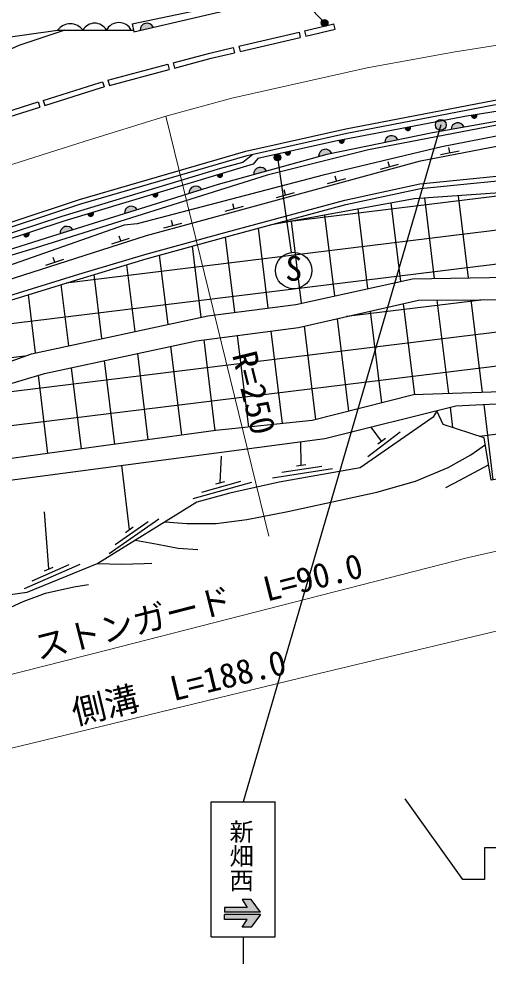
# Model space of a CAD drawing. Units: millimetres at full size, sheet at 1:1000; details may follow other scales. Extents: x 40000 to 680000, y 20000 to 380000.
# Drawn here: x 316899 to 351700, y 235071 to 305738 of the extents above; entities that cross this region are included whole.
import ezdxf
from ezdxf.enums import TextEntityAlignment as Align

# ---------------------------------------------------------------- set-up
doc = ezdxf.new("R2010")
doc.units = ezdxf.units.MM
doc.header["$LTSCALE"] = 1000
doc.linetypes.add('CHAIN', pattern=[18.5, 12, -1.5, 3.5, -1.5])
for name, color, linetype, lineweight in [('M-BGD', 7, 'Continuous', 25), ('M-BGD-EXST', 7, 'Continuous', 25), ('M-BMK', 2, 'CHAIN', 13), ('M-STR-HTXT', 7, 'Continuous', 13), ('M-STR-STRC', 7, 'Continuous', 25)]:
    doc.layers.add(name, color=color, linetype=linetype, lineweight=lineweight)
doc.styles.add('@ＭＳ ゴシック', font='')
doc.styles.add('ＭＳ ゴシック', font='')
doc.styles.get('@ＭＳ ゴシック').set_extended_font_data('@MS Gothic')
doc.styles.get('ＭＳ ゴシック').set_extended_font_data('MS Gothic')

msp = doc.modelspace()

# ---------------------------------------------------------------- hatches: boundary and pattern name
at = {"layer": 'M-BGD'}
for points in [[(325861, 304909), (326826, 305134, 0.82183)], [(350808, 298661), (350412, 298598, 0.4608), (350647, 298397, 0.4608)], [(345892, 297753), (345497, 297678, 0.4608), (345738, 297485, 0.4608)], [(348891, 297560), (349867, 297731, 0.82183)], [(340980, 296819), (340585, 296744, 0.4608), (340826, 296551, 0.4608)], [(344957, 296793), (343986, 296594, -0.82183)], [(340059, 295787), (339088, 295587, -0.82183)], [(336997, 295943), (336605, 295854, 0.4608), (336853, 295669, 0.4608)], [(335234, 294477), (334280, 294212, -0.82183)], [(331573, 294185), (331958, 294301, -0.4608), (331833, 294018, -0.4608)], [(330428, 293102), (329482, 292807, -0.82183)], [(326786, 292741), (327171, 292857, -0.4608), (327046, 292574, -0.4608)], [(325655, 291610), (324710, 291314, -0.82183)], [(321999, 291298), (322384, 291414, -0.4608), (322259, 291131, -0.4608)], [(317617, 289904), (317236, 289778, 0.4608), (317500, 289618, 0.4608)], [(320883, 290118), (319938, 289822, -0.82183)]]:
    msp.add_hatch(color=256, dxfattribs=at).paths.add_polyline_path(points)
at = {"layer": 'M-BGD-EXST'}
for points in [[(339749, 305574, -1), (339309, 305334, -0.41421), (339409, 305674, -0.41421)], [(336263, 295605, -1), (335823, 295366, -0.41421), (335923, 295705, -0.41421)]]:
    msp.add_hatch(color=256, dxfattribs=at).paths.add_polyline_path(points)
at = {"layer": 'M-STR-STRC'}
for points in [[(347796, 297683, -0.41421), (347919, 298235, -0.41421), (348471, 298113, -1)], [(332106, 239925), (332106, 239564), (334770, 239563), (334101, 240500), (333420, 240500), (333790, 239925)], [(334770, 239388), (334101, 238452), (333420, 238451), (333790, 239027), (332107, 239026), (332106, 239388)]]:
    msp.add_hatch(color=256, dxfattribs=at).paths.add_polyline_path(points)

# ---------------------------------------------------------------- linework, layer by layer
at = {"layer": 'M-BGD'}
for p, q in [((325272, 305380), (337731, 308005)), ((325407, 304803), (337873, 307710)), ((325272, 305380), (325407, 304803)), ((338040, 304869), (340219, 305382)), ((340311, 304993), (340219, 305382)), ((333173, 303723), (337634, 304773)), ((337634, 304773), (337726, 304384)), ((338040, 304869), (338131, 304480)), ((338131, 304480), (340311, 304993)), ((333265, 303333), (337726, 304384)), ((332767, 303627), (332859, 303238)), ((333173, 303723), (333265, 303333)), ((328312, 302492), (328416, 302106)), ((323482, 301202), (327918, 302387)), ((323585, 300816), (328021, 302000)), ((327918, 302387), (328021, 302000)), ((323087, 301097), (323190, 300711)), ((323482, 301202), (323585, 300816)), ((318685, 299716), (318805, 299334)), ((313910, 298207), (318308, 299597)), ((314036, 297828), (318429, 299215)), ((318308, 299597), (318429, 299215)), ((348799, 295846), (348728, 296214)), ((348112, 295713), (349486, 295979)), ((343660, 294623), (345011, 294990)), ((344336, 294807), (344237, 295169)), ((340415, 293742), (340317, 294104)), ((339740, 293558), (341091, 293925)), ((335957, 292531), (337308, 292898)), ((336632, 292714), (336534, 293076)), ((355331, 292988), (336790, 290711)), ((350187, 286562), (349440, 292649)), ((332164, 291499), (333514, 291867)), ((332839, 291683), (332740, 292045)), ((345181, 286306), (344467, 292121)), ((347673, 286520), (346941, 292483)), ((340275, 285233), (339541, 291216)), ((342728, 285770), (342004, 291669)), ((355598, 290502), (320385, 286178)), ((327611, 290260), (328962, 290628)), ((328287, 290444), (328188, 290805)), ((337822, 284697), (337077, 290764)), ((335348, 284338), (334623, 290240)), ((323757, 289082), (325090, 289513)), ((324424, 289298), (324308, 289654)), ((332868, 284017), (332185, 289581)), ((330394, 283655), (329748, 288912)), ((355864, 288016), (308304, 282176)), ((318881, 287513), (320214, 287940)), ((319548, 287727), (319433, 288084)), ((327940, 283126), (327312, 288244)), ((325486, 282598), (324880, 287538)), ((323032, 282070), (322451, 286807)), ((320578, 281541), (320023, 286067)), ((318124, 281013), (317596, 285320)), ((351328, 284940), (341156, 283691)), ((348721, 277987), (347871, 284915)), ((351230, 278071), (350387, 284933)), ((343767, 277305), (342934, 284097)), ((346213, 277903), (345384, 284656)), ((341325, 276685), (340483, 283538)), ((356398, 283044), (312720, 277681)), ((338882, 276064), (338033, 282979)), ((331427, 275238), (330600, 281976)), ((333914, 275502), (333079, 282296)), ((336400, 275764), (335559, 282616)), ((328950, 274903), (328140, 281495)), ((317308, 280763), (298802, 278491)), ((356665, 280558), (301521, 273787)), ((326472, 274567), (325686, 280967)), ((321517, 273897), (320778, 279912)), ((323995, 274232), (323232, 280440)), ((319039, 273561), (318329, 279348)), ((352025, 271596), (351339, 277183)), ((349030, 275474), (348846, 276974)), ((342741, 273332), (345129, 275147)), ((343753, 274478), (342969, 275509)), ((355550, 275383), (351006, 274825)), ((337795, 272688), (337775, 274423)), ((343475, 274266), (344032, 274690)), ((331799, 271395), (331893, 273353)), ((325068, 267910), (324522, 272681)), ((335664, 271749), (340110, 272442)), ((336359, 272161), (339323, 272623)), ((337449, 272634), (338141, 272742)), ((329795, 270208), (334127, 271427)), ((330436, 270700), (333324, 271513)), ((331462, 271301), (332136, 271490)), ((319112, 265001), (318784, 269238)), ((323563, 266134), (327258, 268701)), ((324008, 266808), (326471, 268520)), ((324781, 267711), (325356, 268110)), ((317290, 263552), (321415, 265350)), ((317857, 264127), (320607, 265325)), ((318792, 264861), (319433, 265141)), ((349769, 241989), (345492, 247958))]:
    msp.add_line(p, q, dxfattribs=at)
for points in [[(297927, 305274), (304683, 304675), (314997, 304259), (319753, 304920), (325380, 304920)], [(320299, 304920), (316877, 303787), (314228, 302595)], [(328312, 302492), (331037, 303220), (332767, 303627)], [(328416, 302106), (331135, 302832), (332859, 303238)], [(276632, 277005), (297082, 284197), (306393, 287412), (321381, 292377), (333705, 295961), (341110, 297618), (352014, 299716), (361302, 301130), (367085, 301808), (374144, 302417), (384535, 302930), (393202, 303042), (393428, 303036)], [(276758, 276698), (297191, 283883), (306499, 287098), (321479, 292060), (333788, 295639), (341178, 297294), (352070, 299389), (361346, 300801), (367118, 301478), (374167, 302087), (384545, 302599), (393199, 302710), (393428, 302704)], [(278459, 272742), (279999, 272273), (284429, 272529), (287631, 273669), (292087, 275973), (298077, 278209), (309973, 282823), (312483, 283745), (321418, 286496), (326306, 287967), (332341, 289624), (341109, 291990), (346625, 293198), (355534, 294073), (365406, 296635), (372437, 299090), (373957, 300655), (381564, 301051), (391258, 301301), (396185, 301400), (409296, 301009), (412623, 300717)], [(370637, 301242), (367705, 300173), (364890, 299519), (358608, 298829), (352164, 297852), (342792, 296048), (335280, 294165), (318174, 288799), (307885, 285712), (291112, 279734), (288189, 276217), (285387, 274701)], [(318685, 299716), (322900, 301047), (323087, 301097)], [(370637, 301242), (367297, 300905), (355758, 299456), (349910, 298517), (340326, 296695), (334592, 295399), (334244, 294991)], [(369573, 300854), (365139, 299887), (361630, 299555), (354044, 298464), (347512, 297318), (339696, 295712), (331643, 293482), (319300, 289623), (304553, 284998), (291001, 280051), (287897, 276448), (284626, 274711)], [(318805, 299334), (323012, 300663), (323190, 300711)], [(278287, 273158), (280041, 272625), (284359, 272874), (287492, 273990), (291945, 276292), (297953, 278535), (309850, 283149), (312372, 284076), (321317, 286830), (326210, 288302), (332249, 289960), (341026, 292329), (346571, 293542), (355473, 294417), (365304, 296969)], [(353147, 297240), (348209, 296269), (339430, 294184), (326792, 290873), (325648, 290580), (324691, 290471), (307876, 284579), (298677, 281328), (291608, 278491), (289728, 277767), (288450, 275844), (285387, 274701), (283607, 274724)], [(290380, 280673), (287230, 276685), (281796, 273743), (285643, 274034), (289038, 275212), (289982, 276644), (304983, 282858), (321105, 288025), (326332, 289713), (333592, 291690), (346622, 295230), (353061, 296476)], [(276886, 276386), (287106, 279928), (299030, 284210), (320095, 291147), (331846, 294691), (333482, 295136), (334202, 295732)], [(334244, 294991), (320217, 290760), (299162, 283826), (290380, 280673)], [(355289, 293382), (352511, 292854), (346155, 292431), (335475, 290470)], [(278768, 267961), (287683, 268797), (300314, 274629), (317820, 280948), (330878, 283759), (337394, 284603), (346039, 286494), (356010, 286657)], [(317485, 263263), (314311, 262820), (309429, 262855), (304890, 263900), (298698, 266509), (297932, 267621), (289196, 267812), (300806, 273536), (312134, 277506), (318778, 279482), (330051, 281905), (337592, 282878), (346477, 284905), (355529, 284970), (356191, 284970)], [(298525, 266760), (315070, 271438), (339546, 274656), (349260, 277078), (352730, 277254), (355290, 275393), (357319, 275315), (370068, 278299), (374148, 279608), (377661, 279328), (381844, 280055), (401428, 280699), (409744, 280556), (408955, 279063), (407144, 276970), (406751, 275131), (387914, 275205), (381022, 275344), (374935, 275323), (351868, 271570), (351357, 274711), (348304, 275712), (347831, 276721)], [(356911, 278262), (346104, 277899), (338616, 275997), (331481, 275246), (319189, 273581), (314528, 272931), (301782, 269543), (297932, 267621)], [(347831, 276721), (347564, 276257), (342165, 272500), (336161, 271424), (332518, 270605), (330063, 269948), (322731, 265411), (317485, 263263)], [(327710, 268492), (329324, 268376), (331495, 268367), (333773, 268676), (336812, 269263), (343391, 270692), (346262, 271511), (348684, 272518), (350361, 273446), (351435, 274229)], [(348518, 271027), (349550, 271575), (351680, 272726)], [(325528, 267142), (327159, 266827), (328687, 266548), (330151, 266445)], [(322731, 265411), (324491, 265363), (326169, 265400), (326737, 265419)], [(314392, 261060), (315650, 261864), (317206, 262587), (318861, 263215), (320962, 263669), (322044, 263854)], [(353066, 244341), (351373, 244341), (351373, 241989), (349769, 241989)]]:
    msp.add_lwpolyline(points, dxfattribs=at)
for centre, radius, start, end in [((320694, 304206), 1181, 37.20057, 142.79943), ((322502, 304442), 990, 28.86123, 151.13877), ((324290, 304438), 1040, 27.58563, 152.41437), ((326365, 304927), 505, 24.29523, 181.95342), ((350615, 298598), 203, 180.16322, 18.08661), ((345700, 297684), 203, 181.80273, 19.72611), ((349396, 297549), 505, 21.12479, 178.78299), ((340788, 296751), 203, 181.80273, 19.72611), ((344491, 296598), 505, 22.78219, 180.44038), ((339593, 295591), 505, 22.78219, 180.44038), ((336808, 295868), 203, 183.77012, 21.6935), ((334783, 294250), 505, 26.64738, 184.30557), ((331774, 294213), 203, 187.82168, 25.74507), ((329984, 292861), 505, 28.53574, 186.19393), ((326987, 292769), 203, 187.82168, 25.74507), ((325212, 291369), 505, 28.53574, 186.19393), ((322200, 291325), 203, 187.82168, 25.74507), ((317436, 289811), 203, 189.26593, 27.18931), ((320440, 289877), 505, 28.53574, 186.19393)]:
    msp.add_arc(centre, radius, start, end, dxfattribs=at)
at = {"layer": 'M-BGD-EXST'}
for p, q in [((339529, 305454), (330884, 314663)), ((336043, 295486), (337051, 288445))]:
    msp.add_line(p, q, dxfattribs=at)
for centre, radius in [((339529, 305454), 250), ((336043, 295486), 250), ((337242, 287109), 1350)]:
    msp.add_circle(centre, radius, dxfattribs=at)
at = {"layer": 'M-BMK'}
msp.add_lwpolyline([(253081, 273394), (261866, 275875), (267641, 277813), (278748, 281643), (288590, 285055), (303082, 290415), (313606, 294098), (321730, 296663), (327762, 298538), (332648, 299886), (342674, 302121), (349043, 303276), (357168, 304592), (363306, 305347), (375317, 306430), (383586, 306857), (393126, 306863), (402137, 306709), (411039, 306140), (419522, 305402), (431871, 303666), (451440, 300341), (463422, 298010), (494641, 291912)], dxfattribs=at)
at = {"layer": 'M-STR-HTXT'}
msp.add_line((335406, 267438), (327762, 298538), dxfattribs=at)
for points in [[(291117, 250796), (323396, 258992), (350189, 265845), (363722, 268917), (371775, 270204)], [(210002, 233532), (234100, 233929), (247106, 235610), (258959, 237806), (285565, 244297), (301096, 248100), (316957, 251877), (338498, 257096), (360814, 262443), (369991, 263958), (381095, 265227), (402785, 265614), (411494, 265695)]]:
    msp.add_lwpolyline(points, dxfattribs=at)
at = {"layer": 'M-STR-STRC'}
for p, q in [((348134, 297898), (333501, 247741)), ((331126, 247741), (335876, 247741)), ((331126, 237741), (331126, 247741)), ((335876, 237741), (335876, 247741)), ((333420, 240500), (333790, 239925)), ((334101, 240500), (333420, 240500)), ((334770, 239563), (334101, 240500)), ((332106, 239925), (332106, 239564)), ((334770, 239563), (332106, 239564)), ((333790, 239925), (332107, 239925)), ((334770, 239388), (332106, 239389)), ((332106, 239026), (332106, 239388)), ((333790, 239027), (332107, 239026)), ((333420, 238451), (333790, 239027)), ((334770, 239388), (334101, 238452)), ((334101, 238452), (333420, 238451)), ((331126, 237741), (335876, 237741)), ((333501, 237741), (333501, 235753))]:
    msp.add_line(p, q, dxfattribs=at)
msp.add_circle((348134, 297898), 400, dxfattribs=at)

# ---------------------------------------------------------------- texts
at = {"layer": 'M-BGD-EXST', "style": 'ＭＳ ゴシック'}
msp.add_text('S', height=1833, rotation=358.508, dxfattribs=at).set_placement((336587, 285817), align=Align.BOTTOM_LEFT)
at = {"layer": 'M-STR-HTXT', "style": 'ＭＳ ゴシック'}
for s, rotation, p in [('R=250', 283.81, (332140, 280728)), ('ストンガード\u3000L=90.0', 14.248, (318432, 257732)), ('側溝\u3000L=188.0', 13.619, (321188, 252902))]:
    msp.add_text(s, height=1833, rotation=rotation, dxfattribs=at).set_placement(p, align=Align.BOTTOM_LEFT)
at = {"layer": 'M-STR-STRC', "style": '@ＭＳ ゴシック'}
msp.add_text('新畑西', height=1320, rotation=270, dxfattribs=at).set_placement((333360, 243744), align=Align.MIDDLE_CENTER)

doc.saveas('drawing.dxf')
